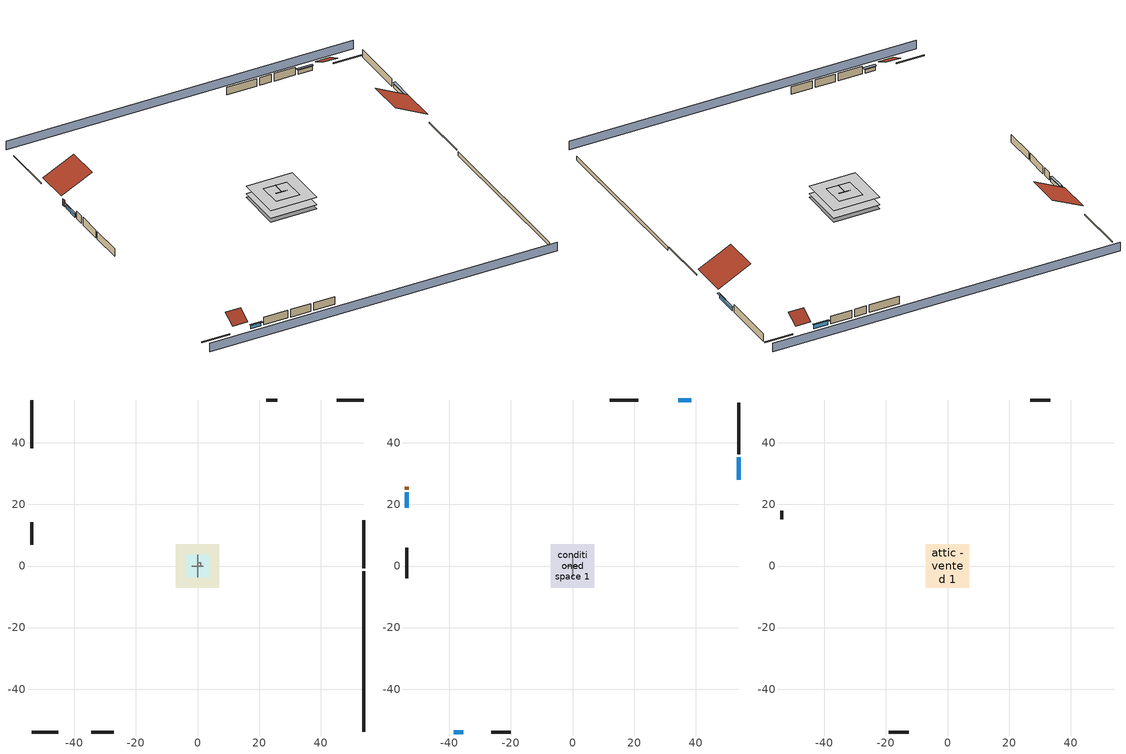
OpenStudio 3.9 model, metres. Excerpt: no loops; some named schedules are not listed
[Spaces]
garage 1
 floor foundation (Slab1 construction): -3.66,-3.66 -3.66,3.66 3.66,3.66 3.66,-3.66 z0
 wall outside (Wall1 construction): -34.56,-53.91 -27.25,-53.91 z0.3:2.74
 wall outside (Wall2 construction): -53.91,14.24 -53.91,6.93 z0.3:2.74
 wall outside (Wall12 construction): 25.96,53.91 22.31,53.91 z0.3:2.74
 wall to conditioned space 1 (Wall5 construction Reversed): 0,-3.66 0,3.66 z0.3:2.74
 wall to conditioned space 1 (Wall6 construction Reversed): 1.83,0 -1.83,0 z0.3:2.74
crawlspace - vented 1
 floor foundation (Slab2 construction): -7.11,-7.11 -7.11,7.11 7.11,7.11 7.11,-7.11 z-0.91
 wall outside (RimJoist1 construction): 53.91,-0.76 53.91,14.9 z0.3:0.61
 wall outside (RimJoist2 construction): -53.91,-53.91 -45.22,-53.91 z0.3:0.61
 wall outside (RimJoist3 construction): -53.91,53.91 -53.91,38.24 z0.3:0.61
 wall outside (RimJoist4 construction): 53.91,53.91 45.22,53.91 z0.3:0.61
 wall foundation (FoundationWall1 construction): 53.91,-53.91 53.91,-1.69 z-0.91:0.3
central ac and furnace airloop ret air space
 floor adiabatic (AdiabaticConst): 0,0 0,1 1,1 1,0 z0
 wall adiabatic (AdiabaticConst): 0,1 0,0 1,0 1,1 0,1 z0:1
 ceiling adiabatic (AdiabaticConst): 1,0 1,1 0,1 0,0 z1
conditioned space 1
 floor to crawlspace - vented 1 (Floor2 construction): -7.11,-7.11 -7.11,7.11 7.11,7.11 7.11,-7.11 z0.3
 wall outside (Wall3 construction): 53.91,36.32 53.91,52.98 z0.3:2.74
 wall outside (Wall4 construction): -26.32,-53.91 -20.06,-53.91 z0.3:2.74
 wall outside (Wall7 construction): -53.91,6 -53.91,-3.9 z0.3:2.74
 wall outside (Wall8 construction): 21.38,53.91 12.12,53.91 z0.3:2.74
 wall outside (AdiabaticWallConstruction): 53.91,28.08 53.91,35.39 z0.3:1.52; -38.63,-53.91 -35.49,-53.91 z0.3:1.37; -53.91,23.9 -53.91,18.84 z0.3:1.43; 38.62,53.91 34.35,53.91 z0.3:1.46
 wall outside (AdiabaticWallConstruction 1): -53.91,25.74 -53.91,24.83 z0.3:2.34
 window (WindowConstruction): 53.91,28.08 53.91,35.39 z0.3:1.52
 window (WindowConstruction 1): -38.62,-53.91 -35.49,-53.91 z0.3:1.37
 window (WindowConstruction 2): -53.91,23.9 -53.91,18.84 z0.3:1.43
 window (WindowConstruction 3): 38.62,53.91 34.35,53.91 z0.3:1.46
 door (Door): -53.91,25.74 -53.91,24.83 z0.3:2.34
attic - vented 1
 floor to garage 1 (Floor1 construction): -3.66,-3.66 -3.66,3.66 3.66,3.66 3.66,-3.66 z2.74
 floor to conditioned space 1 (Floor3 construction Reversed): -7.11,-7.11 -7.11,7.11 7.11,7.11 7.11,-7.11 z2.74
 wall outside (Wall9 construction): -19.13,-53.91 -12.6,-53.91 z0.3:2.74
 wall outside (Wall10 construction): 33.42,53.91 26.89,53.91 z0.3:2.74
 wall outside (Wall11 construction): -53.91,17.91 -53.91,15.17 z0.3:2.74
 roof outside (Roof1 construction): 53.91,27.15,2.74 43.78,27.15,7.81 43.78,15.83,7.81 53.91,15.83,2.74
 roof outside (Roof2 construction): -39.55,-53.91,2.74 -39.55,-49.67,4.86 -44.29,-49.67,4.86 -44.29,-53.91,2.74
 roof outside (Roof3 construction): 39.55,53.91,2.74 39.55,49.67,4.86 44.29,49.67,4.86 44.29,53.91,2.74
 roof outside (Roof4 construction): -53.91,26.67,2.74 -44.39,26.67,7.5 -44.39,37.31,7.5 -53.91,37.31,2.74
shading: 53.91,58.48 -53.91,58.48 / -53.91,-58.48 53.91,-58.48 z0:2.74; 53.91,35.7 53.91,27.77 54.52,27.77 54.52,35.7 z1.83; -35.18,-53.91 -38.93,-53.91 -38.93,-54.52 -35.18,-54.52 z1.68; -53.91,18.54 -53.91,24.21 -54.52,24.21 -54.52,18.54 z1.74; 34.04,53.91 38.93,53.91 38.93,54.52 34.04,54.52 z1.77
[Site]
Portland Intl Arpt_OR: Latitude {deg}=45.59; Longitude {deg}=-122.6; Time Zone {hr}=-8; Elevation {m}=33; Terrain=Suburbs; Keep Site Location Information=Yes
[Site:GroundTemperature:Shallow]
10.2558, 8.96328, 8.85977, 9.47314, 11.9355, 14.3863, 16.5111, 17.8571, 17.9714, 16.8767, 14.8061, 12.4304
[Site:WaterMainsTemperature]
Calculation Method=Schedule; Temperature Schedule=mains temperature schedule
[Building]
Building 1
[Material] Roughness=Rough
Name | Thickness {m} | Conductivity {W/m-K} | Density {kg/m3} | Specific Heat {J/kg-K} | Thermal Absorptance | Solar Absorptance | Visible Absorptance
asphalt or fiberglass shingles | 0.00635 | 0.162714 | 1121.4 | 1465.45 | 0.9 | 0.85 | 0.85
roof rigid ins | 0.00281632 | 0.029427 | 32.04 | 1214.23 | 0.9 | 0.7 | 0.7
osb sheathing 0.5 in. | 0.0127 | 0.115458 | 512.64 | 1214.23 | 0.9 | 0.6 | 0.6
composite shingle siding | 0.00635 | 0.162714 | 1121.4 | 1465.45 | 0.9 | 0.7 | 0.7
osb sheathing 0.5 in. 1 | 0.0127 | 0.115458 | 512.64 | 1214.23 | 0.9 | 0.7 | 0.7
wall stud and cavity | 0.1397 | 0.348479 | 139.0536 | 1170.24 | 0.9 | 0.6 | 0.6
wall stud and cavity 1 | 0.1397 | 0.0909133 | 139.0536 | 1170.24 | 0.9 | 0.7 | 0.7
gypsum board | 0.0127 | 0.160291 | 801 | 837.4 | 0.9 | 0.6 | 0.6
osb sheathing 0.5 in. 2; osb sheathing 0.5 in. 3 | 0.0127 | 0.115458 | 512.64 | 1214.23
wall stud and cavity 2 | 0.1397 | 0.0937203 | 139.0536 | 1170.24 | 0.9 | 0.7 | 0.7
rim joist stud and cavity | 0.0508 | 0.144151 | 50.32683 | 1063.81 | 0.9 | 0.6 | 0.6
ceiling stud and cavity | 0.1397 | 1.39189 | 65.682 | 1177.47 | 0.9 | 0.7 | 0.7
floor stud and cavity | 0.1397 | 0.0972396 | 92.3553 | 1139.71 | 0.9 | 0.7 | 0.7
floor rigid ins | 0.051816 | 0.029427 | 32.04 | 1214.23 | 0.9 | 0.7 | 0.7
osb sheathing 0.75 in. | 0.01905 | 0.115458 | 512.64 | 1214.23 | 0.9 | 0.7 | 0.7
floor covering | 0.0127 | 0.0433444 | 54.468 | 1339.84 | 0.9 | 0.6 | 0.6
ceiling loosefill ins | 0.169333 | 0.0480833 | 16.02 | 1046.75 | 0.9 | 0.7 | 0.7
ceiling stud and cavity 1 | 0.1397 | 0.0824711 | 65.682 | 1177.47 | 0.9 | 0.7 | 0.7
concrete 4.0 in. | 0.1016 | 1.803125 | 2242.8 | 837.4 | 0.9 | 0.7 | 0.7
concrete 8.0 in. | 0.2032 | 1.803125 | 2242.8 | 837.4 | 0.9 | 0.7 | 0.7
soil 0.5 in. | 0.0127 | 1.3848 | 1842.3 | 418.7 | 0.9 | 0.7 | 0.7
wood siding; wood siding 1 | 0.0254 | 0.102417 | 544.68 | 1172.36
wall rigid ins | 0.512978 | 0.029427 | 32.04 | 1214.23 | 0.9 | 0.7 | 0.7
wall stud and cavity 3 | 0.0889 | 0.380278 | 52.3479 | 1209.89 | 0.9 | 0.7 | 0.7
door material | 0.04445 | 0.0612267 | 512.64 | 1214.23 | 0.9 | 0.7 | 0.7
wall stud and cavity 4 | 0.0889 | 0.391764 | 83.0341 | 1211.67 | 0.9 | 0.7 | 0.7
furniture material conditioned space 1; furniture material garage 1 | 0.1524 | 0.115458 | 640.8 | 1214.23 | 0.9 | 0.6 | 0.6
[Construction]
Roof1 construction; Roof2 construction; Roof3 construction; Roof4 construction: asphalt or fiberglass shingles, roof rigid ins, osb sheathing 0.5 in.
Wall1 construction; Wall2 construction; Wall9 construction; Wall10 construction; Wall11 construction; Wall12 construction: composite shingle siding, osb sheathing 0.5 in. 1, wall stud and cavity
Wall3 construction; Wall4 construction; Wall7 construction; Wall8 construction: composite shingle siding, osb sheathing 0.5 in. 1, wall stud and cavity 1, gypsum board
Wall5 construction Reversed: gypsum board, wall stud and cavity 2, osb sheathing 0.5 in. 2
Wall6 construction Reversed: gypsum board, wall stud and cavity 2, osb sheathing 0.5 in. 3
RimJoist1 construction; RimJoist2 construction; RimJoist3 construction; RimJoist4 construction: composite shingle siding, rim joist stud and cavity
Floor1 construction: ceiling stud and cavity
Floor2 construction: floor stud and cavity, floor rigid ins, osb sheathing 0.75 in., floor covering
Floor3 construction Reversed: gypsum board, ceiling stud and cavity 1, ceiling loosefill ins
Slab1 construction: concrete 4.0 in.
FoundationWall1 construction: concrete 8.0 in.
Slab2 construction: soil 0.5 in.
WindowConstruction; WindowConstruction 1; WindowConstruction 2; WindowConstruction 3: WindowMaterial
AdiabaticWallConstruction: wood siding, wall rigid ins, wall stud and cavity 3, gypsum board
Door: door material
AdiabaticWallConstruction 1: wood siding 1, wall rigid ins, wall stud and cavity 3, gypsum board
PartitionWallConstruction: gypsum board, wall stud and cavity 4, gypsum board
furniture construction conditioned space 1: furniture material conditioned space 1
furniture construction garage 1: furniture material garage 1
AdiabaticConst: Adiabatic
[WindowMaterial:SimpleGlazingSystem]
WindowMaterial: U-Factor {W/m2-K}=2.78222; Solar Heat Gain Coefficient=0.56
[Material:NoMass]
Adiabatic: Roughness=Rough; Thermal Resistance {m2-K/W}=176.1
[ThermalZone] Multiplier=1; Use Ideal Air Loads=No
Name | Volume {m3} | Thermostat
conditioned space | 493.619 | conditioned space temperature setpoint
attic - vented | 305.205
garage | 130.484
crawlspace - vented | 246.81
central ac and furnace airloop ret air zone | 1
[Sizing:Zone] Zone Cooling Design Supply Air Temperature Input Method=SupplyAirTemperature; Zone Cooling Design Supply Air Temperature {C}=14; Zone Cooling Design Supply Air Temperature Difference {deltaC}=11.11; Zone Heating Design Supply Air Temperature Input Method=SupplyAirTemperature; Zone Heating Design Supply Air Temperature {C}=40; Zone Heating Design Supply Air Temperature Difference {deltaC}=11.11; Zone Cooling Design Supply Air Humidity Ratio {kg-H2O/kg-air}=0.0085; Zone Heating Design Supply Air Humidity Ratio {kg-H2O/kg-air}=0.008; Cooling Design Air Flow Method=DesignDay; Heating Design Air Flow Method=DesignDay; Account for Dedicated Outdoor Air System=No; Dedicated Outdoor Air System Control Strategy=NeutralSupplyAir; Dedicated Outdoor Air Low Setpoint Temperature for Design {C}=autosize; Dedicated Outdoor Air High Setpoint Temperature for Design {C}=autosize; Zone Load Sizing Method=Sensible Load Only No Latent Load; Zone Latent Cooling Design Supply Air Humidity Ratio Input Method=HumidityRatioDifference; Zone Cooling Design Supply Air Humidity Ratio Difference {kgWater/kgDryAir}=0.005; Zone Latent Heating Design Supply Air Humidity Ratio Input Method=HumidityRatioDifference; Zone Humidification Design Supply Air Humidity Ratio Difference {kgWater/kgDryAir}=0.005; Sizing Option=Coincident
attic - vented; garage; crawlspace - vented; central ac and furnace airloop ret air zone
[Space]
Name | Thermal Zone | Volume {m3}
conditioned space 1 | conditioned space | 493.619
attic - vented 1 | attic - vented | 305.205
garage 1 | garage | 130.484
crawlspace - vented 1 | crawlspace - vented | 246.81
central ac and furnace airloop ret air space | central ac and furnace airloop ret air zone
[ThermostatSetpoint:DualSetpoint]
conditioned space temperature setpoint: Heating Setpoint Temperature Schedule=heating setpoint; Cooling Setpoint Temperature Schedule=cooling setpoint; Temperature Difference Between Cutout And Setpoint {deltaC}=0
[Foundation:Kiva] Wall Depth Below Slab {m}=0.2032
Name | Initial Indoor Air Temperature {C} | Wall Height Above Grade {m}
Foundation Kiva 1 | 13.4258 | 0.1016
Foundation Kiva 2 | 8.58325 | 0.3048
[Foundation:Kiva:Settings]
Soil Conductivity {W/m-K}=1.3848; Soil Density {kg/m3}=1842.3; Soil Specific Heat {J/kg-K}=418.7; Ground Solar Absorptivity=0.9; Ground Thermal Absorptivity=0.9; Ground Surface Roughness {m}=0.03; Far-Field Width {m}=40; Deep-Ground Boundary Condition=ZeroFlux; Deep-Ground Depth {m}=40; Minimum Cell Dimension {m}=0.2; Maximum Cell Growth Coefficient=3; Simulation Timestep=Timestep
[SurfaceProperty:ExposedFoundationPerimeter] Exposed Perimeter Calculation Method=TotalExposedPerimeter
Name | Total Exposed Perimeter {m}
Slab1 | 18.288
Slab2 | 52.21224
[SurfaceProperty:IncidentSolarMultiplier] Incident Solar Multiplier=1; Incident Solar Multiplier Schedule=trans schedule winter=0.85 summer=0.7
Window1; Window2; Window3; Window4
[InternalMass:Definition] Design Level Calculation Method=SurfaceArea
Name | Construction | Surface Area {m2}
partition wall mass | PartitionWallConstruction | 202.436
furniture mass conditioned space 1 | furniture construction conditioned space 1 | 80.97429
furniture mass garage 1 | furniture construction garage 1 | 5.35122
[InternalMass] Multiplier=1
Name | Internal Mass Definition | Space or SpaceType
partition wall mass | partition wall mass | conditioned space 1
furniture mass conditioned space 1 | furniture mass conditioned space 1 | conditioned space 1
furniture mass garage 1 | furniture mass garage 1 | garage 1
[Fan:SystemModel]
central ac and furnace supply fan: Availability Schedule=Always On Discrete; Design Maximum Air Flow Rate {m3/s}=0.610228; Speed Control Method=Discrete; Electric Power Minimum Flow Rate Fraction=0.2; Design Pressure Rise {Pa}=500; Motor Efficiency=1; Motor In Air Stream Fraction=1; Design Electric Power Consumption {W}=autosize; Design Power Sizing Method=PowerPerFlow; Electric Power Per Unit Flow Rate {W/(m3/s)}=1059.44; Electric Power Per Unit Flow Rate Per Unit Pressure {W-s/m3-Pa}=1.66667; Fan Total Efficiency=0.7; Motor Loss Radiative Fraction=0; Speed Flow Fraction 1=0.89559; Speed Electric Power Fraction 1=0.71834; Speed Flow Fraction 2=1; Speed Electric Power Fraction 2=1
[EnergyManagementSystem:Sensor]
Name | Output Variable or Output Meter Index Key | Output Variable or Output Meter
central_ac_and_furnace_supply_fan_s; central_ac_and_furnace_supply_fan_s_1 | central ac and furnace supply fan | Fan Electricity Energy
water_heater_amb_temp; fridge_tin_s_1 | garage | Zone Mean Air Temperature
water_heater_amb_rh | garage | Zone Air Relative Humidity
water_heater_T_set | water heater setpoint | Schedule Value
out_pb_s |  | Site Outdoor Air Barometric Pressure
out_wt_s |  | Site Outdoor Air Humidity Ratio
site_vw_s |  | Site Wind Speed
cool_season | cooling season schedule | Schedule Value
central_ac_and_furnace_airloop_Fan_RTF_s | central ac and furnace supply fan | Fan Runtime Fraction Speed 1
central_ac_and_furnace_airloop_Fan_RTF_s_1 | central ac and furnace supply fan | Fan Runtime Fraction Speed 2
central_ac_and_furnace_airloop_AH_MFR_s | Node 7 | System Node Mass Flow Rate
central_ac_and_furnace_airloop_AH_VFR_s | Node 7 | System Node Current Density Volume Flow Rate
central_ac_and_furnace_airloop_AH_Tout_s | Node 7 | System Node Temperature
central_ac_and_furnace_airloop_AH_Wout_s | Node 7 | System Node Humidity Ratio
central_ac_and_furnace_airloop_RA_T_s | Node 10 | System Node Temperature
central_ac_and_furnace_airloop_Ra_W_s | Node 10 | System Node Humidity Ratio
central_ac_and_furnace_airloop_0_DZ_T_s | crawlspace - vented | Zone Air Temperature
central_ac_and_furnace_airloop_0_DZ_W_s | crawlspace - vented | Zone Mean Air Humidity Ratio
natural_vent_s | natural vent schedule | Schedule Value
htg_sp_s | heating setpoint | Schedule Value
clg_sp_s | cooling setpoint | Schedule Value
mech_vent_range_fan_0_sch_s | mech vent range fan 0 schedule | Schedule Value
mech_vent_bath_fan_0_sch_s | mech vent bath fan 0 schedule | Schedule Value
clothes_dryer_exhaust_0_sch_s | clothes_dryer | Schedule Value
site_temp | Environment | Site Outdoor Air Drybulb Temperature
discharge_sch_sensor | electric_vehicle_discharging | Schedule Value
charge_sch_sensor | electric_vehicle_charging | Schedule Value
soc_sensor | Vehicle1 li ion | Electric Storage Charge Fraction
htg_load_cond |  | Heating:EnergyTransfer:Zone:CONDITIONED SPACE
clg_load_cond |  | Cooling:EnergyTransfer:Zone:CONDITIONED SPACE
htg_load_duct |  | Heating:EnergyTransfer:Zone:CENTRAL AC AND FURNACE AIRLOOP RET AIR ZONE
clg_load_duct |  | Cooling:EnergyTransfer:Zone:CENTRAL AC AND FURNACE AIRLOOP RET AIR ZONE
s_conv | Floor2 | Surface Inside Face Convection Heat Gain Energy
s_ig | Floor2 | Surface Inside Face Internal Gains Radiation Heat Gain Energy
s_sol | Floor2 | Surface Inside Face Solar Radiation Heat Gain Energy
s_lgt | Floor2 | Surface Inside Face Lights Radiation Heat Gain Energy
s_surf | Floor2 | Surface Inside Face Net Surface Thermal Radiation Heat Gain Energy
s_conv_1 | Floor3 | Surface Inside Face Convection Heat Gain Energy
s_ig_1 | Floor3 | Surface Inside Face Internal Gains Radiation Heat Gain Energy
s_sol_1 | Floor3 | Surface Inside Face Solar Radiation Heat Gain Energy
s_lgt_1 | Floor3 | Surface Inside Face Lights Radiation Heat Gain Energy
s_surf_1 | Floor3 | Surface Inside Face Net Surface Thermal Radiation Heat Gain Energy
ss_sol | Door1 | Surface Inside Face Solar Radiation Heat Gain Energy
ss_lgt | Door1 | Surface Inside Face Lights Radiation Heat Gain Energy
ss_conv | Door1 | Surface Inside Face Convection Heat Gain Energy
ss_ig | Door1 | Surface Inside Face Internal Gains Radiation Heat Gain Energy
ss_surf | Door1 | Surface Inside Face Net Surface Thermal Radiation Heat Gain Energy
[ElectricEquipment:Definition] Design Level Calculation Method=EquipmentLevel
Name | Design Level {W} | Fraction Latent | Fraction Radiant | Fraction Lost
ceiling fan | 19.5869 | 0 | 0.558 | 0
clothes washer | 611.864 | 0.03 | 0.162 | 0.7
clothes dryer | 4214.7 | 0.015 | 0.081 | 0.85
dishwasher | 522.303 | 0.3 | 0.18 | 0.4
fridge | 49.4292 | 0 | 0.6 | 0
fridge 2 | 100.822 | 0 | 0.6 | 0
freezer | 194.914 | 0 | 0.6 | 0
cooking range | 1761.87 | 0.08 | 0.432 | 0.2
misc tv | 376.972 | 0 | 0.6 | 0
misc plug loads | 340.841 | 0.021 | 0.558 | 0.049
whole house fan; mech vent house fan | 0 | 0 | 0 | 1
mech vent house fan cfis | 0 | 0 | 0 | 0
mech vent range fan 0; mech vent bath fan 0 | 30 | 0 | 0 | 1
[ElectricEquipment]
Name | Electric Equipment Definition | Space or SpaceType | Schedule
ceiling fan | ceiling fan | conditioned space 1 | ceiling_fan
clothes washer | clothes washer | conditioned space 1 | clothes_washer
clothes dryer | clothes dryer | conditioned space 1 | clothes_dryer
dishwasher | dishwasher | conditioned space 1 | dishwasher
fridge | fridge | conditioned space 1 | fridge schedule
fridge 1 | fridge 2 | garage 1 | fridge schedule 1
freezer | freezer | garage 1 | freezer schedule
cooking range | cooking range | conditioned space 1 | cooking_range
misc tv | misc tv | conditioned space 1 | plug_loads_tv
misc plug loads | misc plug loads | conditioned space 1 | plug_loads_other
whole house fan | whole house fan | conditioned space 1 | Always On Discrete
mech vent house fan | mech vent house fan | conditioned space 1 | mech vent house fan schedule
mech vent house fan cfis | mech vent house fan cfis | conditioned space 1 | mech vent house fan cfis schedule
mech vent range fan 0 | mech vent range fan 0 | conditioned space 1 | mech vent range fan 0 schedule
mech vent bath fan 0 | mech vent bath fan 0 | conditioned space 1 | mech vent bath fan 0 schedule
[OtherEquipment:Definition] Design Level Calculation Method=EquipmentLevel
Name | Design Level {W} | Fraction Latent | Fraction Radiant | Fraction Lost
water heater sens; central ac and furnace airloop_0 SupSensLkToCond; central ac and furnace airloop_0 SupCondToLv; central ac and furnace airloop_0 RetCondToRP; central ac and furnace airloop_0 RetSensLkToRP; central ac and furnace airloop_0 SupCondToDZ; central ac and furnace airloop_0 RetCondToDZ; central ac and furnace airloop_0 SupSensLkToDZ; mech vent house fan sensible load | 0 | 0 | 0 | 0
water heater lat; central ac and furnace airloop_0 SupLatLkToCond; central ac and furnace airloop_0 RetLatLkToRP; central ac and furnace airloop_0 SupLatLkToDZ; mech vent house fan latent load | 0 | 1 | 0 | 0
water heater energy adjustment1 | 0.01 | 0 | 0 | 1
clothes dryer 2 | 0 | 0.015 | 0.081 | 0.85
cooking range 2 | 0 | 0.08 | 0.432 | 0.2
misc lighting | 119.402 | 0 | 0 | 1
general water use sensible | -43.4886 | 0 | 0.6 | 0
general water use latent | 44.1266 | 1 | 0 | 0
[OtherEquipment]
Name | Other Equipment Definition | Space or SpaceType | Schedule | Fuel Type
water heater sens | water heater sens | garage 1 | Always On Discrete
water heater lat | water heater lat | garage 1 | Always On Discrete
water heater energy adjustment1 | water heater energy adjustment1 | garage 1 | Always On Discrete | Electricity
clothes dryer 1 | clothes dryer 2 | conditioned space 1 | clothes_dryer | Electricity
cooking range 1 | cooking range 2 | conditioned space 1 | cooking_range | Electricity
misc lighting | misc lighting | conditioned space 1 | misc lighting schedule | NaturalGas
general water use sensible | general water use sensible | conditioned space 1 | general water use schedule
general water use latent | general water use latent | conditioned space 1 | general water use schedule
central ac and furnace airloop_0 SupSensLkToCond | central ac and furnace airloop_0 SupSensLkToCond | conditioned space 1 | Always On Discrete
central ac and furnace airloop_0 SupLatLkToCond | central ac and furnace airloop_0 SupLatLkToCond | conditioned space 1 | Always On Discrete
central ac and furnace airloop_0 SupCondToLv | central ac and furnace airloop_0 SupCondToLv | conditioned space 1 | Always On Discrete
central ac and furnace airloop_0 RetCondToRP | central ac and furnace airloop_0 RetCondToRP | central ac and furnace airloop ret air space | Always On Discrete
central ac and furnace airloop_0 RetSensLkToRP | central ac and furnace airloop_0 RetSensLkToRP | central ac and furnace airloop ret air space | Always On Discrete
central ac and furnace airloop_0 RetLatLkToRP | central ac and furnace airloop_0 RetLatLkToRP | central ac and furnace airloop ret air space | Always On Discrete
central ac and furnace airloop_0 SupCondToDZ | central ac and furnace airloop_0 SupCondToDZ | crawlspace - vented 1 | Always On Discrete
central ac and furnace airloop_0 RetCondToDZ | central ac and furnace airloop_0 RetCondToDZ | crawlspace - vented 1 | Always On Discrete
central ac and furnace airloop_0 SupSensLkToDZ | central ac and furnace airloop_0 SupSensLkToDZ | crawlspace - vented 1 | Always On Discrete
central ac and furnace airloop_0 SupLatLkToDZ | central ac and furnace airloop_0 SupLatLkToDZ | crawlspace - vented 1 | Always On Discrete
mech vent house fan sensible load | mech vent house fan sensible load | conditioned space 1 | Always On Discrete
mech vent house fan latent load | mech vent house fan latent load | conditioned space 1 | Always On Discrete
[WaterUse:Equipment:Definition]
Name | Peak Flow Rate {m3/s}
clothes washer | 7.62804e-06
dishwasher | 5.10209e-06
[Lights:Definition] Design Level Calculation Method=LightingLevel; Fraction Radiant=0.6; Fraction Visible=0.2; Return Air Fraction=0
Name | Lighting Level {W}
interior lighting | 246.367
garage lighting | 7.12515
[Lights] Fraction Replaceable=1
Name | Lights Definition | Space or SpaceType | Schedule
interior lighting | interior lighting | conditioned space 1 | lighting_interior
garage lighting | garage lighting | garage 1 | lighting_garage
[Exterior:Lights:Definition]
exterior lighting: Design Level {W}=8.01452
[Exterior:Lights]
exterior lighting: Exterior Lights Definition=exterior lighting; Schedule=exterior lighting schedule
[People:Definition]
occupants: Number of People Calculation Method=People; Number of People {people}=2; Fraction Radiant=0.314171; Sensible Heat Fraction=0.56303; Carbon Dioxide Generation Rate {m3/s-W}=0; Enable ASHRAE 55 Comfort Warnings=No; Mean Radiant Temperature Calculation Type=EnclosureAveraged
[People]
occupants: People Definition=occupants; Space or SpaceType=conditioned space 1; Number of People Schedule=occupants; Activity Level Schedule=occupants activity schedule; Multiplier=1
[ZoneMixing] Schedule=Always On Continuous; Design Flow Rate Calculation Method=Flow/Zone; Design Flow Rate {m3/s}=0
Name | Zone or Space | Source Zone or Space
central ac and furnace airloop_0 ZoneMixDZToCond mix | conditioned space | crawlspace - vented
central ac and furnace airloop_0 ZoneMixCondToDZ mix | crawlspace - vented | conditioned space
whole house fan mix | attic - vented | conditioned space
[SpaceInfiltration:DesignFlowRate] Schedule=Always On Discrete
Name | Space or SpaceType | Design Flow Rate Calculation Method | Design Flow Rate {m3/s} | Air Changes per Hour {1/hr} | Constant Term Coefficient | Temperature Term Coefficient | Velocity Term Coefficient | Velocity Squared Term Coefficient
natural vent flow; whole house fan flow; infil flow | conditioned space 1 | Flow/Space | 0
infil crawlspace - vented 1 | crawlspace - vented 1 | AirChanges/Hour |  | 2.6013 | 1 | 0 | 0 | 0
crawlspace_vented 1 duct leakage imbalance infil flow | crawlspace - vented 1 | Flow/Space | 0
[SpaceInfiltration:EffectiveLeakageArea] Schedule=Always On Discrete
Name | Space or SpaceType | Effective Air Leakage Area {cm2} | Stack Coefficient | Wind Coefficient
infil garage 1 | garage 1 | 407.755 | 0.000129147 | 4.64657e-05
infil attic - vented 1 | attic - vented 1 | 8530.74 | 0.000248762 | 3.93465e-05
